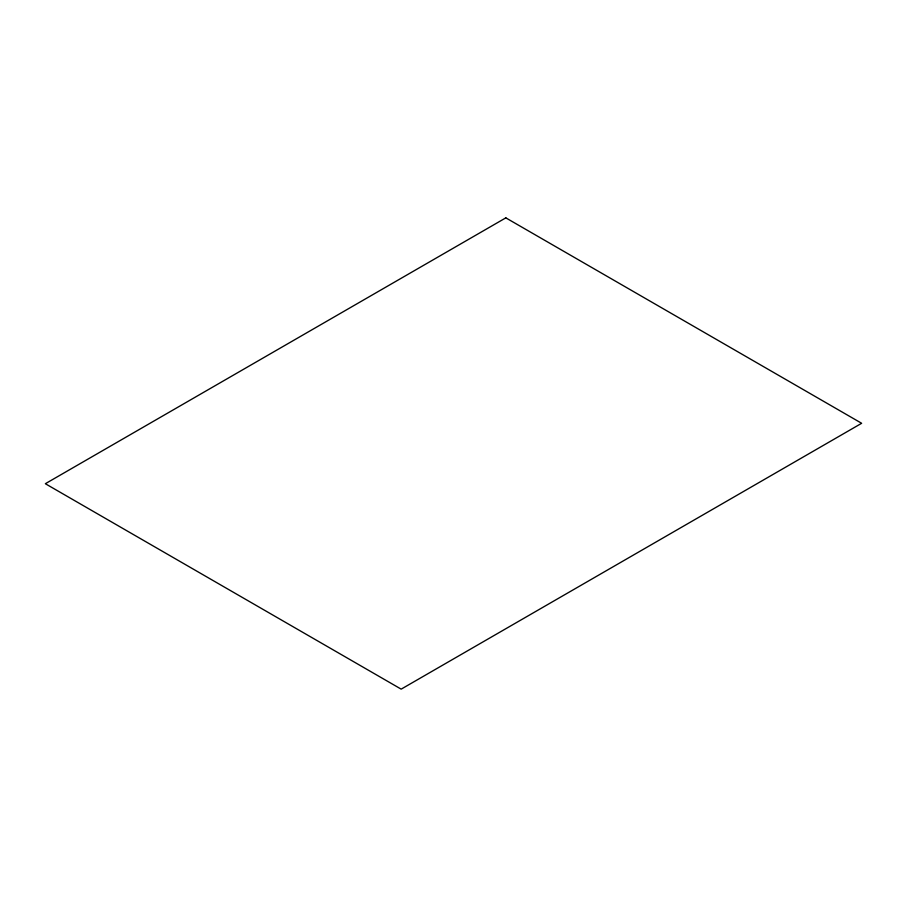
<?xml version="1.0" encoding="UTF-8"?>
<svg xmlns="http://www.w3.org/2000/svg" width="907" height="907" viewBox="0 0 907 907"><rect width="100%" height="100%" fill="white"/><g stroke="black" fill="none" stroke-linecap="round" stroke-linejoin="round"><path stroke-width="1.36" d="M505.823 217.861L45.35 483.714L401.177 689.139L861.65 423.286L505.823 217.861"/></g></svg>
